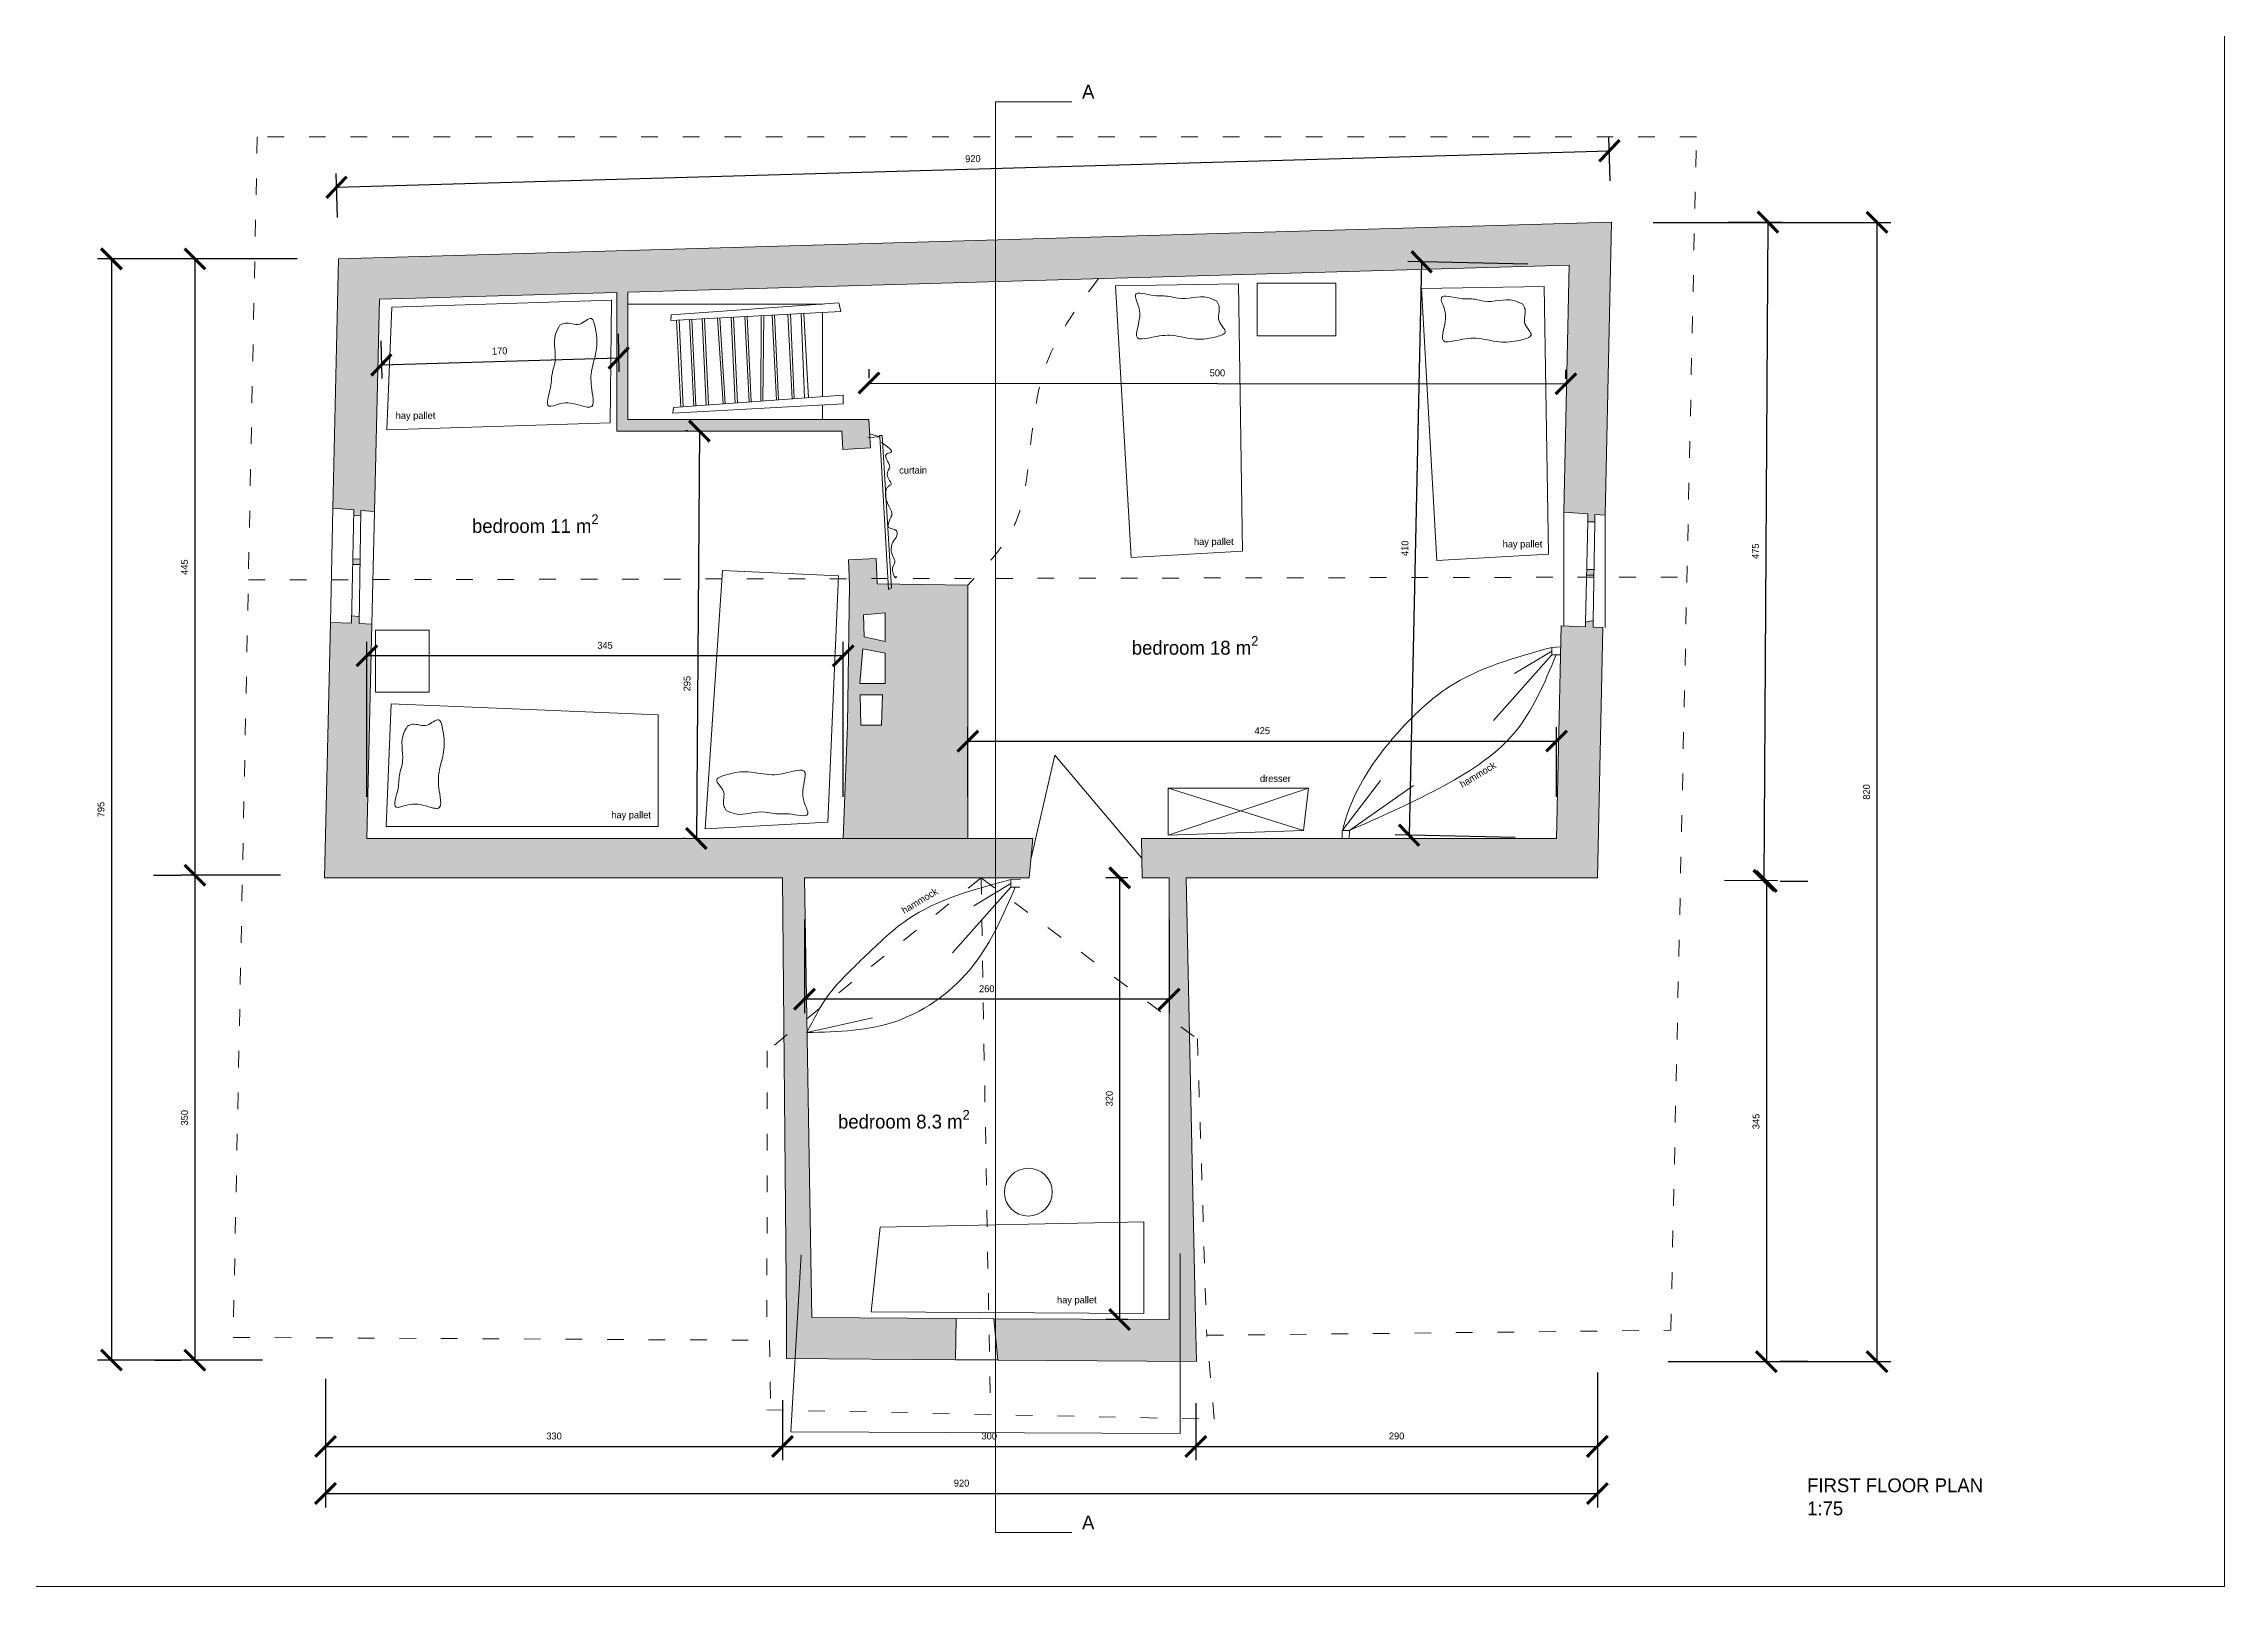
# Model space of a CAD drawing. Header units: centimetres. Extents: x 2280 to 32242, y -4577 to 2534.
# Drawn here: x 30667 to 32242, y -4085 to -2971 of the extents above; entities that cross this region are included whole.
import ezdxf

# ---------------------------------------------------------------- set-up
doc = ezdxf.new("R2010")
doc.units = ezdxf.units.CM
doc.linetypes.add('ACAD_ISO03W100', pattern=[30, 12, -18])
doc.layers.get('0').update_dxf_attribs({"lineweight": 15})
for name, color, linetype, lineweight in [('dim', 40, 'Continuous', 0), ('drzwi', 82, 'Continuous', 15), ('obiekty', 22, 'Continuous', 5), ('przerywana', 7, 'ACAD_ISO03W100', 0)]:
    doc.layers.add(name, color=color, linetype=linetype, lineweight=lineweight)
doc.styles.get("Standard").update_dxf_attribs({"font": 'cdm.shx'})
doc.dimstyles.new('mojje', dxfattribs={"dimtxt": 5, "dimasz": 15, "dimexe": 10, "dimexo": 30, "dimgap": 5, "dimtad": 1, "dimtxsty": 'Standard', "dimblk": 'ARCHTICK', "dimcen": 0, "dimadec": 0, "dimazin": 0, "dimtfac": 1, "dimtmove": 0, "dimatfit": 3, "dimldrblk": 'NONE', "dimfxl": 1, "dimarcsym": 2})

# ---------------------------------------------------------------- blocks, each defined once
blk = doc.blocks.new('_ArchTick')
at = {"color": 0, "linetype": 'ByBlock', "const_width": 0.15}
blk.add_lwpolyline([(-0.5, -0.5), (0.5, 0.5)], dxfattribs=at)
blk = doc.blocks.new('*D154')
at = {"layer": 'Defpoints', "color": 0, "transparency": 16777216}
for p in [(30880.2, -3126.3), (30716.1, -3921.3), (30855.3, -3921.3)]:
    blk.add_point(p, dxfattribs=at)
at = {"layer": 'dim', "color": 0, "lineweight": -2, "transparency": 16777216}
for p, q in [((30850.2, -3126.3), (30706.1, -3126.3)), ((30716.1, -3126.3), (30716.1, -3921.3)), ((30825.3, -3921.3), (30706.1, -3921.3))]:
    blk.add_line(p, q, dxfattribs=at)
at = {"layer": 'dim', "color": 0, "lineweight": -2, "transparency": 16777216, "xscale": 15, "yscale": 15, "zscale": 15}
for p, rotation in [((30716.1, -3126.3), 90), ((30716.1, -3921.3), 270)]:
    blk.add_blockref('_ArchTick', p, dxfattribs=dict(at, rotation=rotation))
at = {"layer": 'dim', "color": 0, "transparency": 16777216, "insert": (30708.6, -3523.8), "char_height": 5, "attachment_point": 5, "rotation": 90}
blk.add_mtext('795', dxfattribs=at)
blk = doc.blocks.new('_None')
blk = doc.blocks.new('*D155')
at = {"layer": 'Defpoints', "color": 0, "transparency": 16777216}
for p in [(30880.2, -3126.3), (30776.4, -3571.3), (30776.4, -3571.3)]:
    blk.add_point(p, dxfattribs=at)
at = {"layer": 'dim', "color": 0, "lineweight": -2, "transparency": 16777216}
for p, q in [((30850.2, -3126.3), (30766.4, -3126.3)), ((30776.4, -3126.3), (30776.4, -3571.3)), ((30746.4, -3571.3), (30766.4, -3571.3))]:
    blk.add_line(p, q, dxfattribs=at)
at = {"layer": 'dim', "color": 0, "lineweight": -2, "transparency": 16777216, "xscale": 15, "yscale": 15, "zscale": 15}
for p, rotation in [((30776.4, -3126.3), 90), ((30776.4, -3571.3), 270)]:
    blk.add_blockref('_ArchTick', p, dxfattribs=dict(at, rotation=rotation))
at = {"layer": 'dim', "color": 0, "transparency": 16777216, "insert": (30768.9, -3348.8), "char_height": 5, "attachment_point": 5, "rotation": 90}
blk.add_mtext('445', dxfattribs=at)
blk = doc.blocks.new('*D140')
at = {"layer": 'Defpoints', "color": 0, "transparency": 16777216}
for p in [(30868.2, -3571.3), (30776.4, -3921.3), (30777.5, -3921.3)]:
    blk.add_point(p, dxfattribs=at)
at = {"layer": 'dim', "color": 0, "lineweight": -2, "transparency": 16777216}
for p, q in [((30838.2, -3571.3), (30766.4, -3571.3)), ((30776.4, -3571.3), (30776.4, -3921.3)), ((30747.5, -3921.3), (30766.4, -3921.3))]:
    blk.add_line(p, q, dxfattribs=at)
at = {"layer": 'dim', "color": 0, "lineweight": -2, "transparency": 16777216, "xscale": 15, "yscale": 15, "zscale": 15}
for p, rotation in [((30776.4, -3571.3), 90), ((30776.4, -3921.3), 270)]:
    blk.add_blockref('_ArchTick', p, dxfattribs=dict(at, rotation=rotation))
at = {"layer": 'dim', "color": 0, "transparency": 16777216, "insert": (30768.9, -3746.3), "char_height": 5, "attachment_point": 5, "rotation": 90}
blk.add_mtext('350', dxfattribs=at)
blk = doc.blocks.new('*D156')
at = {"layer": 'Defpoints', "color": 0, "transparency": 16777216}
for p in [(31799.5, -3099.9), (31810.5, -3922.4), (31991.2, -3922.4)]:
    blk.add_point(p, dxfattribs=at)
at = {"layer": 'dim', "color": 0, "lineweight": -2, "transparency": 16777216}
for p, q in [((31829.5, -3099.9), (32001.2, -3099.9)), ((31991.2, -3099.9), (31991.2, -3922.4)), ((31840.5, -3922.4), (32001.2, -3922.4))]:
    blk.add_line(p, q, dxfattribs=at)
at = {"layer": 'dim', "color": 0, "lineweight": -2, "transparency": 16777216, "xscale": 15, "yscale": 15, "zscale": 15}
for p, rotation in [((31991.2, -3099.9), 90), ((31991.2, -3922.4), 270)]:
    blk.add_blockref('_ArchTick', p, dxfattribs=dict(at, rotation=rotation))
at = {"layer": 'dim', "color": 0, "transparency": 16777216, "insert": (31983.7, -3511.1), "char_height": 5, "attachment_point": 5, "rotation": 90}
blk.add_mtext('820', dxfattribs=at)
blk = doc.blocks.new('*D141')
at = {"layer": 'Defpoints', "color": 0, "transparency": 16777216}
for p in [(31854.1, -3099.3), (31851.1, -3574.6), (31909.5, -3575)]:
    blk.add_point(p, dxfattribs=at)
at = {"layer": 'dim', "color": 0, "lineweight": -2, "transparency": 16777216}
for p, q in [((31884.1, -3099.5), (31922.5, -3099.8)), ((31912.5, -3099.7), (31909.5, -3575)), ((31881.1, -3574.8), (31919.5, -3575))]:
    blk.add_line(p, q, dxfattribs=at)
at = {"layer": 'dim', "color": 0, "lineweight": -2, "transparency": 16777216, "xscale": 15, "yscale": 15, "zscale": 15}
for p, rotation in [((31912.5, -3099.7), 89.63233898951948), ((31909.5, -3575), 269.6323389895194)]:
    blk.add_blockref('_ArchTick', p, dxfattribs=dict(at, rotation=rotation))
at = {"layer": 'dim', "color": 0, "transparency": 16777216, "insert": (31903.5, -3337.3), "char_height": 5, "attachment_point": 5, "rotation": 89.6323}
blk.add_mtext('475', dxfattribs=at)
blk = doc.blocks.new('*D157')
at = {"layer": 'Defpoints', "color": 0, "transparency": 16777216}
for p in [(31798, -3048.2), (31799.5, -3099.9), (30880.2, -3126.3)]:
    blk.add_point(p, dxfattribs=at)
at = {"layer": 'dim', "color": 0, "lineweight": -2, "transparency": 16777216}
for p, q in [((31798.6, -3069.9), (31797.7, -3038.2)), ((30878.7, -3074.6), (31798, -3048.2)), ((30879.3, -3096.3), (30878.4, -3064.6))]:
    blk.add_line(p, q, dxfattribs=at)
at = {"layer": 'dim', "color": 0, "lineweight": -2, "transparency": 16777216, "xscale": 15, "yscale": 15, "zscale": 15}
for p, rotation in [((31798, -3048.2), 1.646418013730488), ((30878.7, -3074.6), 181.6464180137305)]:
    blk.add_blockref('_ArchTick', p, dxfattribs=dict(at, rotation=rotation))
at = {"layer": 'dim', "color": 0, "transparency": 16777216, "insert": (31338.3, -3053.9), "char_height": 5, "attachment_point": 5, "rotation": 1.6464}
blk.add_mtext('920', dxfattribs=at)
blk = doc.blocks.new('*D142')
at = {"layer": 'Defpoints', "color": 0, "transparency": 16777216}
for p in [(30870.8, -3904.9), (31200.8, -3920.2), (31200.8, -3983.6)]:
    blk.add_point(p, dxfattribs=at)
at = {"layer": 'dim', "color": 0, "lineweight": -2, "transparency": 16777216}
for p, q in [((30870.8, -3934.9), (30870.8, -3993.6)), ((31200.8, -3950.2), (31200.8, -3993.6)), ((30870.8, -3983.6), (31200.8, -3983.6))]:
    blk.add_line(p, q, dxfattribs=at)
at = {"layer": 'dim', "color": 0, "lineweight": -2, "transparency": 16777216, "xscale": 15, "yscale": 15, "zscale": 15, "rotation": 180}
blk.add_blockref('_ArchTick', (30870.8, -3983.6), dxfattribs=at)
at = {"layer": 'dim', "color": 0, "lineweight": -2, "transparency": 16777216, "xscale": 15, "yscale": 15, "zscale": 15}
blk.add_blockref('_ArchTick', (31200.8, -3983.6), dxfattribs=at)
at = {"layer": 'dim', "color": 0, "transparency": 16777216, "insert": (31035.8, -3976.1), "char_height": 5, "attachment_point": 5}
blk.add_mtext('330', dxfattribs=at)
blk = doc.blocks.new('*D143')
at = {"layer": 'Defpoints', "color": 0, "transparency": 16777216}
for p in [(31789.3, -3900.3), (31499.3, -3922.4), (31789.3, -3983.6)]:
    blk.add_point(p, dxfattribs=at)
at = {"layer": 'dim', "color": 0, "lineweight": -2, "transparency": 16777216}
for p, q in [((31789.3, -3930.3), (31789.3, -3993.6)), ((31499.3, -3952.4), (31499.3, -3993.6)), ((31499.3, -3983.6), (31789.3, -3983.6))]:
    blk.add_line(p, q, dxfattribs=at)
at = {"layer": 'dim', "color": 0, "lineweight": -2, "transparency": 16777216, "xscale": 15, "yscale": 15, "zscale": 15, "rotation": 180}
blk.add_blockref('_ArchTick', (31499.3, -3983.6), dxfattribs=at)
at = {"layer": 'dim', "color": 0, "lineweight": -2, "transparency": 16777216, "xscale": 15, "yscale": 15, "zscale": 15}
blk.add_blockref('_ArchTick', (31789.3, -3983.6), dxfattribs=at)
at = {"layer": 'dim', "color": 0, "transparency": 16777216, "insert": (31644.3, -3976.1), "char_height": 5, "attachment_point": 5}
blk.add_mtext('290', dxfattribs=at)
blk = doc.blocks.new('*D144')
at = {"layer": 'Defpoints', "color": 0, "transparency": 16777216}
for p in [(31200.8, -3983.6), (31499.3, -3983.6), (31499.3, -3983.6)]:
    blk.add_point(p, dxfattribs=at)
at = {"layer": 'dim', "color": 0, "lineweight": -2, "transparency": 16777216}
for p, q in [((31200.8, -3953.6), (31200.8, -3973.6)), ((31499.3, -3953.6), (31499.3, -3973.6)), ((31200.8, -3983.6), (31499.3, -3983.6))]:
    blk.add_line(p, q, dxfattribs=at)
at = {"layer": 'dim', "color": 0, "lineweight": -2, "transparency": 16777216, "xscale": 15, "yscale": 15, "zscale": 15, "rotation": 180}
blk.add_blockref('_ArchTick', (31200.8, -3983.6), dxfattribs=at)
at = {"layer": 'dim', "color": 0, "lineweight": -2, "transparency": 16777216, "xscale": 15, "yscale": 15, "zscale": 15}
blk.add_blockref('_ArchTick', (31499.3, -3983.6), dxfattribs=at)
at = {"layer": 'dim', "color": 0, "transparency": 16777216, "insert": (31350.1, -3976.1), "char_height": 5, "attachment_point": 5}
blk.add_mtext('300', dxfattribs=at)
blk = doc.blocks.new('*D145')
at = {"layer": 'Defpoints', "color": 0, "transparency": 16777216}
for p in [(31911.4, -3575.7), (31911.4, -3922.4), (31911.4, -3922.4)]:
    blk.add_point(p, dxfattribs=at)
at = {"layer": 'dim', "color": 0, "lineweight": -2, "transparency": 16777216}
for p, q in [((31911.4, -3575.7), (31911.4, -3922.4)), ((31941.4, -3575.7), (31921.4, -3575.7)), ((31941.4, -3922.4), (31921.4, -3922.4))]:
    blk.add_line(p, q, dxfattribs=at)
at = {"layer": 'dim', "color": 0, "lineweight": -2, "transparency": 16777216, "xscale": 15, "yscale": 15, "zscale": 15}
for p, rotation in [((31911.4, -3575.7), 90), ((31911.4, -3922.4), 270)]:
    blk.add_blockref('_ArchTick', p, dxfattribs=dict(at, rotation=rotation))
at = {"layer": 'dim', "color": 0, "transparency": 16777216, "insert": (31903.9, -3749), "char_height": 5, "attachment_point": 5, "rotation": 90}
blk.add_mtext('345', dxfattribs=at)
blk = doc.blocks.new('*D146')
at = {"layer": 'Defpoints', "color": 0, "transparency": 16777216}
for p in [(30870.8, -3910.5), (31789.3, -3962), (31789.3, -4017.6)]:
    blk.add_point(p, dxfattribs=at)
at = {"layer": 'dim', "color": 0, "lineweight": -2, "transparency": 16777216}
for p, q in [((30870.8, -3940.5), (30870.8, -4027.6)), ((31789.3, -3992), (31789.3, -4027.6)), ((30870.8, -4017.6), (31789.3, -4017.6))]:
    blk.add_line(p, q, dxfattribs=at)
at = {"layer": 'dim', "color": 0, "lineweight": -2, "transparency": 16777216, "xscale": 15, "yscale": 15, "zscale": 15, "rotation": 180}
blk.add_blockref('_ArchTick', (30870.8, -4017.6), dxfattribs=at)
at = {"layer": 'dim', "color": 0, "lineweight": -2, "transparency": 16777216, "xscale": 15, "yscale": 15, "zscale": 15}
blk.add_blockref('_ArchTick', (31789.3, -4017.6), dxfattribs=at)
at = {"layer": 'dim', "color": 0, "transparency": 16777216, "insert": (31330.1, -4010.1), "char_height": 5, "attachment_point": 5}
blk.add_mtext('920', dxfattribs=at)
blk = doc.blocks.new('*D158')
at = {"layer": 'Defpoints', "color": 0, "transparency": 16777216}
for p in [(30900.7, -3412.8), (30900.7, -3544.6), (31244.6, -3544.6)]:
    blk.add_point(p, dxfattribs=at)
at = {"layer": 'dim', "color": 0, "lineweight": -2, "transparency": 16777216}
for p, q in [((30900.7, -3514.6), (30900.7, -3402.8)), ((31244.6, -3412.8), (30900.7, -3412.8)), ((31244.6, -3514.6), (31244.6, -3402.8))]:
    blk.add_line(p, q, dxfattribs=at)
at = {"layer": 'dim', "color": 0, "lineweight": -2, "transparency": 16777216, "xscale": 15, "yscale": 15, "zscale": 15, "rotation": 180}
blk.add_blockref('_ArchTick', (30900.7, -3412.8), dxfattribs=at)
at = {"layer": 'dim', "color": 0, "lineweight": -2, "transparency": 16777216, "xscale": 15, "yscale": 15, "zscale": 15}
blk.add_blockref('_ArchTick', (31244.6, -3412.8), dxfattribs=at)
at = {"layer": 'dim', "color": 0, "transparency": 16777216, "insert": (31072.6, -3405.3), "char_height": 5, "attachment_point": 5}
blk.add_mtext('345', dxfattribs=at)
blk = doc.blocks.new('*D159')
at = {"layer": 'Defpoints', "color": 0, "transparency": 16777216}
for p in [(31216.6, -3573.1), (31480.1, -3573.1), (31216.6, -3660.7)]:
    blk.add_point(p, dxfattribs=at)
at = {"layer": 'dim', "color": 0, "lineweight": -2, "transparency": 16777216}
for p, q in [((31216.6, -3603.1), (31216.6, -3670.7)), ((31480.1, -3603.1), (31480.1, -3670.7)), ((31480.1, -3660.7), (31216.6, -3660.7))]:
    blk.add_line(p, q, dxfattribs=at)
at = {"layer": 'dim', "color": 0, "lineweight": -2, "transparency": 16777216, "xscale": 15, "yscale": 15, "zscale": 15, "rotation": 180}
blk.add_blockref('_ArchTick', (31216.6, -3660.7), dxfattribs=at)
at = {"layer": 'dim', "color": 0, "lineweight": -2, "transparency": 16777216, "xscale": 15, "yscale": 15, "zscale": 15}
blk.add_blockref('_ArchTick', (31480.1, -3660.7), dxfattribs=at)
at = {"layer": 'dim', "color": 0, "transparency": 16777216, "insert": (31348.3, -3653.2), "char_height": 5, "attachment_point": 5}
blk.add_mtext('260', dxfattribs=at)
blk = doc.blocks.new('*D160')
at = {"layer": 'Defpoints', "color": 0, "transparency": 16777216}
for p in [(31444.3, -3573.1), (31480.1, -3573.1), (31480.1, -3892)]:
    blk.add_point(p, dxfattribs=at)
at = {"layer": 'dim', "color": 0, "lineweight": -2, "transparency": 16777216}
for p, q in [((31450.1, -3573.1), (31434.3, -3573.1)), ((31444.3, -3892), (31444.3, -3573.1)), ((31450.1, -3892), (31434.3, -3892))]:
    blk.add_line(p, q, dxfattribs=at)
at = {"layer": 'dim', "color": 0, "lineweight": -2, "transparency": 16777216, "xscale": 15, "yscale": 15, "zscale": 15}
for p, rotation in [((31444.3, -3573.1), 90), ((31444.3, -3892), 270)]:
    blk.add_blockref('_ArchTick', p, dxfattribs=dict(at, rotation=rotation))
at = {"layer": 'dim', "color": 0, "transparency": 16777216, "insert": (31436.8, -3732.5), "char_height": 5, "attachment_point": 5, "rotation": 90}
blk.add_mtext('320', dxfattribs=at)
blk = doc.blocks.new('*D161')
at = {"layer": 'Defpoints', "color": 0, "transparency": 16777216}
for p in [(31759.9, -3474.4), (31334.6, -3544.6), (31759.9, -3544.6)]:
    blk.add_point(p, dxfattribs=at)
at = {"layer": 'dim', "color": 0, "lineweight": -2, "transparency": 16777216}
for p, q in [((31334.6, -3514.6), (31334.6, -3464.4)), ((31759.9, -3514.6), (31759.9, -3464.4)), ((31334.6, -3474.4), (31759.9, -3474.4))]:
    blk.add_line(p, q, dxfattribs=at)
at = {"layer": 'dim', "color": 0, "lineweight": -2, "transparency": 16777216, "xscale": 15, "yscale": 15, "zscale": 15, "rotation": 180}
blk.add_blockref('_ArchTick', (31334.6, -3474.4), dxfattribs=at)
at = {"layer": 'dim', "color": 0, "lineweight": -2, "transparency": 16777216, "xscale": 15, "yscale": 15, "zscale": 15}
blk.add_blockref('_ArchTick', (31759.9, -3474.4), dxfattribs=at)
at = {"layer": 'dim', "color": 0, "transparency": 16777216, "insert": (31547.3, -3466.9), "char_height": 5, "attachment_point": 5}
blk.add_mtext('425', dxfattribs=at)
blk = doc.blocks.new('*D162')
at = {"layer": 'Defpoints', "color": 0, "transparency": 16777216}
for p in [(31769, -3130.7), (31653.3, -3542.3), (31759.9, -3544.6)]:
    blk.add_point(p, dxfattribs=at)
at = {"layer": 'dim', "color": 0, "lineweight": -2, "transparency": 16777216}
for p, q in [((31739, -3130.1), (31652.4, -3128.2)), ((31662.4, -3128.4), (31653.3, -3542.3)), ((31729.9, -3544), (31643.3, -3542.1))]:
    blk.add_line(p, q, dxfattribs=at)
at = {"layer": 'dim', "color": 0, "lineweight": -2, "transparency": 16777216, "xscale": 15, "yscale": 15, "zscale": 15}
for p, rotation in [((31662.4, -3128.4), 88.7400585397025), ((31653.3, -3542.3), 268.7400585397025)]:
    blk.add_blockref('_ArchTick', p, dxfattribs=dict(at, rotation=rotation))
at = {"layer": 'dim', "color": 0, "transparency": 16777216, "insert": (31650.3, -3335.2), "char_height": 5, "attachment_point": 5, "rotation": 88.7401}
blk.add_mtext('410', dxfattribs=at)
blk = doc.blocks.new('*D163')
at = {"layer": 'Defpoints', "color": 0, "transparency": 16777216}
for p in [(31766.6, -3216.4), (31263.2, -3242.3), (31766.5, -3242.9)]:
    blk.add_point(p, dxfattribs=at)
at = {"layer": 'dim', "color": 0, "lineweight": -2, "transparency": 16777216}
for p, q in [((31263.3, -3212.3), (31263.3, -3205.9)), ((31766.6, -3212.9), (31766.6, -3206.4)), ((31263.3, -3215.9), (31766.6, -3216.4))]:
    blk.add_line(p, q, dxfattribs=at)
at = {"layer": 'dim', "color": 0, "lineweight": -2, "transparency": 16777216, "xscale": 15, "yscale": 15, "zscale": 15}
for p, rotation in [((31263.3, -3215.9), 179.9371407600286), ((31766.6, -3216.4), 359.9371407600287)]:
    blk.add_blockref('_ArchTick', p, dxfattribs=dict(at, rotation=rotation))
at = {"layer": 'dim', "color": 0, "transparency": 16777216, "insert": (31514.9, -3208.6), "char_height": 5, "attachment_point": 5, "rotation": 359.9371}
blk.add_mtext('500', dxfattribs=at)
blk = doc.blocks.new('*D164')
at = {"layer": 'Defpoints', "color": 0, "transparency": 16777216}
for p in [(30909.7, -3155.4), (31081.1, -3150.5), (31082.5, -3197.8)]:
    blk.add_point(p, dxfattribs=at)
at = {"layer": 'dim', "color": 0, "lineweight": -2, "transparency": 16777216}
for p, q in [((31082, -3180.5), (31082.7, -3207.8)), ((30910.6, -3185.4), (30911.4, -3212.7)), ((30911.1, -3202.8), (31082.5, -3197.8))]:
    blk.add_line(p, q, dxfattribs=at)
at = {"layer": 'dim', "color": 0, "lineweight": -2, "transparency": 16777216, "xscale": 15, "yscale": 15, "zscale": 15}
for p, rotation in [((30911.1, -3202.8), 181.6464180137304), ((31082.5, -3197.8), 1.646418013730437)]:
    blk.add_blockref('_ArchTick', p, dxfattribs=dict(at, rotation=rotation))
at = {"layer": 'dim', "color": 0, "transparency": 16777216, "insert": (30996.5, -3192.8), "char_height": 5, "attachment_point": 5, "rotation": 1.6464}
blk.add_mtext('170', dxfattribs=at)
blk = doc.blocks.new('*D165')
at = {"layer": 'Defpoints', "color": 0, "transparency": 16777216}
for p in [(31162.4, -3250.7), (31138.6, -3544.7), (31160.2, -3544.8)]:
    blk.add_point(p, dxfattribs=at)
at = {"layer": 'dim', "color": 0, "lineweight": -2, "transparency": 16777216}
for p, q in [((31132.4, -3250.5), (31130.8, -3250.5)), ((31140.8, -3250.6), (31138.6, -3544.7)), ((31130.2, -3544.6), (31128.6, -3544.6))]:
    blk.add_line(p, q, dxfattribs=at)
at = {"layer": 'dim', "color": 0, "lineweight": -2, "transparency": 16777216, "xscale": 15, "yscale": 15, "zscale": 15}
for p, rotation in [((31140.8, -3250.6), 89.57022174610346), ((31138.6, -3544.7), 269.5702217461035)]:
    blk.add_blockref('_ArchTick', p, dxfattribs=dict(at, rotation=rotation))
at = {"layer": 'dim', "color": 0, "transparency": 16777216, "insert": (31131.9, -3432.9), "char_height": 5, "attachment_point": 5, "rotation": 89.5702}
blk.add_mtext('295', dxfattribs=at)

msp = doc.modelspace()

# ---------------------------------------------------------------- hatches: boundary and pattern name
h = msp.add_hatch(color=256)
h.dxf.hatch_style = 1
h.paths.add_polyline_path([(31793.205, -3392.45), (31786.173, -3392.145), (31786.249, -3387.351), (31780.736, -3388.437), (31780.66, -3391.905), (31763.277, -3391.15), (31759.901, -3544.62), (31460.112, -3544.62), (31460.458, -3573.079), (31480.08, -3573.079), (31480.08, -3891.951), (31353.427, -3891.386), (31356.22, -3921.328), (31499.73, -3922.395), (31499.046, -3892.036), (31492.3, -3573.079), (31789.331, -3573.079)])
h.paths.add_polyline_path([(31326.255, -3891.184), (31221.903, -3890.572), (31216.56, -3573.079), (31379.053, -3573.079), (31381.642, -3544.62), (30900.659, -3544.62), (30904.256, -3390.019), (30895.046, -3389.619), (30895.129, -3384.399), (30889.622, -3383.959), (30889.504, -3389.378), (30874.228, -3388.715), (30870.05, -3573.079), (31200.841, -3573.079), (31203.633, -3890.465), (31203.633, -3920.193), (31325.632, -3921.1)])
h.paths.add_polyline_path([(31769.004, -3130.739), (31765.082, -3309.07), (31782.443, -3310.419), (31782.318, -3316.129), (31787.376, -3316.199), (31787.462, -3310.81), (31794.943, -3311.391), (31799.479, -3099.851), (30880.175, -3126.274), (30876.097, -3306.256), (30891.296, -3307.438), (30891.205, -3311.61), (30896.281, -3311.68), (30896.342, -3307.83), (30906.151, -3308.593), (30909.714, -3155.438), (31081.091, -3150.512), (31081.105, -3250.718), (31243.626, -3250.718), (31244.293, -3263.819), (31264.265, -3262.754), (31263.223, -3242.32), (31089.022, -3242.32), (31089.009, -3150.284)])
h.paths.add_polyline_path([(30895.784, -3343.06), (30890.52, -3342.898), (30890.431, -3347.006), (30895.722, -3347.006)])
h.paths.add_polyline_path([(31334.647, -3361.854), (31269.264, -3360.836), (31268.334, -3342.589), (31248.363, -3343.654), (31249.29, -3361.854), (31247.683, -3462.351), (31244.634, -3544.62), (31334.647, -3544.62)])
h.paths.add_polyline_path([(31272.168, -3462.806), (31257.255, -3462.806), (31256.95, -3440.909), (31273.081, -3440.909)], flags=16)
h.paths.add_polyline_path([(31274.907, -3432.698), (31256.646, -3432.698), (31258.776, -3407.761), (31274.907, -3410.802)], flags=16)
h.paths.add_polyline_path([(31274.907, -3402.591), (31259.689, -3399.245), (31259.385, -3383.127), (31274.907, -3381.911)], flags=16)
h.paths.add_polyline_path([(31786.792, -3350.57), (31781.634, -3350.412), (31781.537, -3354.517), (31786.726, -3354.517)])

# ---------------------------------------------------------------- linework, layer by layer
for p, q in [((31081.091, -3150.512), (31081.105, -3250.718)), ((31089.009, -3150.284), (31089.022, -3242.32)), ((31120.125, -3170.815), (31243.001, -3164.199)), ((31241.45, -3157.989), (31120.402, -3166.785)), ((31214.257, -3165.747), (31216.766, -3226.754)), ((31219.468, -3226.561), (31216.288, -3165.637)), ((31243.001, -3164.199), (31241.45, -3157.989)), ((31120.402, -3166.785), (31120.125, -3170.815)), ((31124.303, -3170.59), (31127.419, -3233.165)), ((31128.965, -3233.054), (31126.09, -3170.494)), ((31133.554, -3170.092), (31136.661, -3232.502)), ((31138.211, -3232.391), (31135.344, -3169.995)), ((31142.673, -3169.601), (31145.772, -3231.848)), ((31147.321, -3231.737), (31144.461, -3169.505)), ((31153.762, -3169.004), (31157.919, -3230.977)), ((31159.47, -3230.865), (31155.553, -3168.907)), ((31163.622, -3168.473), (31166.703, -3230.346)), ((31168.258, -3230.235), (31165.416, -3168.376)), ((31173.568, -3167.937), (31176.64, -3229.634)), ((31178.192, -3229.522), (31175.358, -3167.841)), ((31185.489, -3167.296), (31185.039, -3229.031)), ((31186.598, -3228.919), (31187.285, -3167.199)), ((31193.318, -3166.874), (31196.372, -3228.218)), ((31197.93, -3228.106), (31195.112, -3166.778)), ((31204.674, -3166.263), (31207.718, -3227.404)), ((31209.273, -3227.292), (31206.465, -3166.166)), ((31244.577, -3224.759), (31121.978, -3233.556)), ((31244.577, -3230.969), (31244.577, -3224.759)), ((31089.022, -3242.32), (31263.223, -3242.32)), ((31121.701, -3237.585), (31244.577, -3230.969)), ((31121.978, -3233.556), (31121.701, -3237.585)), ((31243.197, -3242.32), (31229.58, -3242.32)), ((31263.223, -3242.32), (31264.265, -3262.754)), ((31081.105, -3250.718), (31243.626, -3250.718)), ((31243.626, -3250.718), (31244.293, -3263.819)), ((31244.293, -3263.819), (31264.265, -3262.754)), ((30876.097, -3306.256), (30891.296, -3307.438)), ((30896.342, -3307.83), (30906.151, -3308.593)), ((31765.082, -3309.07), (31782.443, -3310.419)), ((31782.443, -3310.419), (31782.318, -3316.129)), ((31782.318, -3316.129), (31787.376, -3316.199)), ((31787.462, -3310.81), (31787.376, -3316.199)), ((31787.462, -3310.81), (31794.943, -3311.391)), ((31248.363, -3343.654), (31268.334, -3342.589)), ((31248.363, -3343.654), (31249.29, -3361.854)), ((31268.334, -3342.589), (31269.264, -3360.836)), ((31247.683, -3462.351), (31249.29, -3361.854)), ((31269.264, -3360.836), (31334.647, -3361.854)), ((31334.647, -3361.854), (31334.647, -3544.62)), ((31274.907, -3381.911), (31259.385, -3383.127)), ((31259.385, -3383.127), (31259.689, -3399.245)), ((31274.907, -3402.591), (31274.907, -3381.911)), ((30874.228, -3388.715), (30889.504, -3389.378)), ((30895.046, -3389.619), (30904.256, -3390.019)), ((31259.689, -3399.245), (31274.907, -3402.591)), ((31763.277, -3391.15), (31780.66, -3391.905)), ((31780.736, -3388.437), (31780.66, -3391.905)), ((31786.249, -3387.351), (31780.736, -3388.437)), ((31786.173, -3392.145), (31786.249, -3387.351)), ((31786.173, -3392.145), (31793.205, -3392.45)), ((31258.776, -3407.761), (31256.646, -3432.698)), ((31274.907, -3410.802), (31258.776, -3407.761)), ((31274.907, -3432.698), (31274.907, -3410.802)), ((31256.646, -3432.698), (31274.907, -3432.698)), ((31256.95, -3440.909), (31273.081, -3440.909)), ((31257.255, -3462.806), (31256.95, -3440.909)), ((31273.081, -3440.909), (31272.168, -3462.806)), ((31244.634, -3544.62), (31247.666, -3462.806)), ((31272.168, -3462.806), (31257.255, -3462.806)), ((30900.659, -3544.62), (31381.642, -3544.62)), ((31381.642, -3544.62), (31379.053, -3573.079)), ((31460.112, -3544.62), (31759.901, -3544.62)), ((31460.112, -3544.62), (31460.458, -3573.079)), ((30870.05, -3573.079), (31200.841, -3573.079)), ((31203.633, -3890.465), (31200.841, -3573.079)), ((31216.56, -3573.079), (31379.053, -3573.079)), ((31216.56, -3573.079), (31221.903, -3890.572)), ((31460.458, -3573.079), (31480.08, -3573.079)), ((31480.08, -3573.079), (31480.08, -3891.951)), ((31492.3, -3573.079), (31789.331, -3573.079)), ((31499.046, -3892.036), (31492.3, -3573.079)), ((31203.633, -3890.465), (31203.373, -3890.464)), ((31203.633, -3920.193), (31203.633, -3890.465)), ((31326.255, -3891.184), (31221.903, -3890.572)), ((31326.255, -3891.184), (31325.632, -3921.1)), ((31480.08, -3891.951), (31353.427, -3891.386)), ((31353.427, -3891.386), (31356.22, -3921.328)), ((31499.73, -3922.395), (31499.046, -3892.036)), ((31325.632, -3921.1), (31203.633, -3920.193)), ((31499.73, -3922.395), (31356.22, -3921.328))]:
    msp.add_line(p, q)
for points in [[(31794.943, -3311.391), (31799.479, -3099.851), (30880.175, -3126.274), (30876.097, -3306.256)], [(31765.082, -3309.07), (31769.004, -3130.739), (31089.009, -3150.284)], [(31081.091, -3150.512), (30909.714, -3155.438), (30906.151, -3308.593)], [(30874.228, -3388.715), (30870.05, -3573.079)], [(30904.256, -3390.019), (30900.659, -3544.62)], [(31759.901, -3544.62), (31763.277, -3391.15)], [(31789.331, -3573.079), (31793.205, -3392.45)]]:
    msp.add_lwpolyline(points)
at = {"layer": 'dim'}
for p, q in [((31354.645, -3012.855), (31354.645, -4045.754)), ((31354.645, -3012.855), (31409.719, -3012.855)), ((30891.296, -3307.438), (30889.504, -3389.378)), ((30891.205, -3311.61), (30896.281, -3311.68)), ((30896.342, -3307.83), (30895.046, -3389.619)), ((31782.443, -3316.131), (31780.736, -3388.437)), ((31787.371, -3316.199), (31786.173, -3387.366)), ((30890.431, -3347.006), (30895.722, -3347.006)), ((30890.52, -3342.898), (30895.784, -3343.06)), ((31781.478, -3354.517), (31786.769, -3354.517)), ((31781.568, -3350.41), (31786.832, -3350.572)), ((31277.394, -3364.961), (31279.535, -3363.772)), ((30889.622, -3383.959), (30895.129, -3384.399)), ((31780.736, -3388.437), (31786.249, -3387.351)), ((31214.256, -3845.182), (31206.71, -3973.069)), ((31487.929, -3974.293), (31487.929, -3844.395)), ((31206.71, -3973.069), (31487.929, -3974.293)), ((31354.645, -4045.754), (31409.719, -4045.754))]:
    msp.add_line(p, q, dxfattribs=at)
msp.add_lwpolyline([(29092.147, -1857.126), (29092.147, -4084.626), (32242.147, -4084.626), (32242.147, -1857.126)], close=True, dxfattribs=at)
at = {"layer": 'drzwi'}
for p, q in [((31380.347, -3558.85), (31397.379, -3484.525)), ((31397.379, -3484.525), (31460.285, -3558.85))]:
    msp.add_line(p, q, dxfattribs=at)
at = {"layer": 'obiekty'}
for p, q in [((31530.06, -3144.202), (31441.372, -3145.643)), ((31441.372, -3145.643), (31452.532, -3341.896)), ((31533.044, -3337.318), (31530.06, -3144.202)), ((31750.982, -3146.314), (31662.294, -3147.756)), ((31662.294, -3147.756), (31673.453, -3344.008)), ((31753.966, -3339.43), (31750.982, -3146.314)), ((30918.518, -3161.098), (30914.922, -3249.725)), ((31077.21, -3155.957), (30918.518, -3161.098)), ((31076.416, -3244.641), (31077.21, -3155.957)), ((30914.922, -3249.725), (31076.416, -3244.641)), ((31262.372, -3255.305), (31271.024, -3254.82)), ((31263.744, -3252.537), (31271.024, -3254.82)), ((31272.837, -3253.736), (31270.961, -3253.736)), ((31270.961, -3253.736), (31271.024, -3254.82)), ((31271.024, -3254.82), (31277.394, -3364.961)), ((31279.535, -3363.772), (31272.837, -3253.736)), ((30876.097, -3306.256), (30874.228, -3388.715)), ((30906.151, -3308.593), (30904.256, -3390.019)), ((31765.082, -3309.07), (31765.082, -3391.228)), ((31794.943, -3311.391), (31794.943, -3392.45)), ((31452.532, -3341.896), (31533.044, -3337.318)), ((31157.431, -3351.289), (31145.007, -3537.683)), ((31241.193, -3355.008), (31157.431, -3351.289)), ((31673.453, -3344.008), (31753.966, -3339.43)), ((31233.585, -3533.041), (31241.193, -3355.008)), ((31756.301, -3412.162), (31714.183, -3459.63)), ((31756.301, -3409.471), (31729.55, -3425.599)), ((31763.277, -3406.366), (31756.301, -3406.78)), ((31756.301, -3406.78), (31756.301, -3412.162)), ((31756.301, -3412.162), (31762.815, -3412.162)), ((30918.062, -3447.433), (30914.467, -3536.06)), ((31111.036, -3455.417), (30918.062, -3447.433)), ((31111.036, -3536.06), (31111.036, -3455.417)), ((31479.374, -3542.357), (31479.374, -3508.375)), ((31479.374, -3508.375), (31580.601, -3508.413)), ((31577.025, -3538.958), (31479.374, -3508.375)), ((31479.374, -3542.357), (31580.601, -3508.413)), ((31580.601, -3508.413), (31577.025, -3538.958)), ((31605.368, -3538.48), (31632.779, -3502.79)), ((31610.352, -3538.895), (31656.453, -3506.525)), ((30914.467, -3536.06), (31111.036, -3536.06)), ((31145.007, -3537.683), (31233.585, -3533.041)), ((31577.025, -3538.958), (31479.374, -3542.357)), ((31610.352, -3538.895), (31604.953, -3538.895)), ((31604.953, -3538.895), (31604.953, -3544.62)), ((31610.007, -3544.62), (31610.352, -3538.895)), ((31372.603, -3574.001), (31365.627, -3574.415)), ((31365.627, -3574.415), (31365.627, -3579.797)), ((31365.627, -3579.797), (31323.509, -3627.264)), ((31365.627, -3577.106), (31338.876, -3593.234)), ((31365.627, -3579.797), (31372.141, -3579.797)), ((31218.441, -3684.822), (31265.779, -3674.159)), ((31264.814, -3886.534), (31271.204, -3825.244)), ((31271.204, -3825.244), (31461.653, -3821.344)), ((31461.653, -3821.344), (31461.653, -3887.579)), ((31461.653, -3887.579), (31264.814, -3886.534)), ((31326.255, -3891.184), (31353.427, -3891.386)), ((31325.632, -3921.1), (31356.199, -3921.1))]:
    msp.add_line(p, q, dxfattribs=at)
for points in [[(31543.709, -3143.702), (31600.371, -3143.702), (31600.371, -3181.743), (31543.709, -3181.743)], [(30906.923, -3439.087), (30945.542, -3439.087), (30945.542, -3394.392), (30906.923, -3394.392)]]:
    msp.add_lwpolyline(points, close=True, dxfattribs=at)
for points in [[(31229.58, -3231.777), (31229.58, -3242.32), (31089.022, -3242.32), (31089.022, -3158.992), (31229.58, -3158.992)], [(31229.58, -3164.922), (31229.58, -3225.835)]]:
    msp.add_lwpolyline(points, dxfattribs=at)
msp.add_circle((31378.309, -3800.018), 17.283, dxfattribs=at)
for points in [[(31514.501, -3156.893), (31507.91, -3154.127), (31486.447, -3154.719), (31480.092, -3153.353), (31469.229, -3152.714), (31455.707, -3152.227), (31457.707, -3159.808), (31457.346, -3175.532), (31457.156, -3183.238), (31464.856, -3183.428), (31480.591, -3181.434), (31497.531, -3184.083), (31512.989, -3182.733), (31520.475, -3179.166), (31516.093, -3171.093), (31516.123, -3160.569), (31514.501, -3156.893)], [(31735.423, -3159.005), (31728.832, -3156.239), (31707.369, -3156.831), (31701.014, -3155.465), (31690.151, -3154.827), (31676.628, -3154.339), (31678.629, -3161.921), (31678.267, -3177.645), (31678.078, -3185.35), (31685.778, -3185.541), (31701.513, -3183.547), (31718.453, -3186.195), (31733.911, -3184.845), (31741.397, -3181.279), (31737.015, -3173.205), (31737.044, -3162.682), (31735.423, -3159.005)], [(31040.044, -3174.096), (31036.908, -3180.519), (31036.281, -3201.981), (31034.556, -3208.248), (31033.302, -3219.058), (31032.048, -3232.53), (31039.73, -3230.964), (31055.409, -3232.217), (31063.091, -3232.844), (31063.718, -3225.167), (31062.621, -3209.345), (31066.227, -3192.582), (31065.756, -3177.072), (31062.621, -3169.396), (31054.311, -3173.312), (31043.807, -3172.686), (31040.044, -3174.096)], [(31272.2, -3258.851), (31278.84, -3266.015), (31275.784, -3267.174), (31276.627, -3272.336), (31278.208, -3276.656), (31276.838, -3279.711), (31277.47, -3285.4), (31279.262, -3288.876), (31277.154, -3290.562), (31275.889, -3292.353), (31276.899, -3303.373), (31279.867, -3310.116), (31277.708, -3315.779), (31277.438, -3320.095), (31282.835, -3322.252), (31283.375, -3326.028), (31280.406, -3330.883), (31279.327, -3335.467), (31280.406, -3340.861), (31282.026, -3344.907), (31280.137, -3351.379), (31282.835, -3356.504), (31282.835, -3355.425)], [(31756.301, -3406.78), (31681.788, -3435.559), (31648.146, -3465.025), (31606.72, -3533.321), (31605.368, -3538.48)], [(31610.352, -3538.895), (31674.727, -3508.6), (31729.135, -3468.76), (31759.558, -3412.162)], [(30929.849, -3463.687), (30926.714, -3470.11), (30926.087, -3491.573), (30924.362, -3497.839), (30923.108, -3508.649), (30921.853, -3522.122), (30929.536, -3520.555), (30945.214, -3521.809), (30952.897, -3522.435), (30953.524, -3514.759), (30952.426, -3498.936), (30956.032, -3482.173), (30955.562, -3466.664), (30952.426, -3458.987), (30944.117, -3462.904), (30933.612, -3462.277), (30929.849, -3463.687)], [(31160.098, -3524.439), (31166.784, -3526.965), (31188.213, -3525.598), (31194.612, -3526.734), (31205.491, -3526.98), (31219.023, -3526.979), (31216.75, -3519.475), (31216.544, -3503.748), (31216.455, -3496.041), (31208.753, -3496.129), (31193.1, -3498.689), (31176.075, -3496.654), (31160.676, -3498.561), (31153.324, -3502.395), (31157.994, -3510.306), (31158.345, -3520.823), (31160.098, -3524.439)], [(31365.627, -3574.415), (31291.114, -3603.194), (31257.473, -3632.659), (31233.501, -3658.411), (31218.441, -3684.822)], [(31218.441, -3684.822), (31284.053, -3676.234), (31338.461, -3636.394), (31368.884, -3579.797)]]:
    msp.add_spline(points, degree=3, dxfattribs=at)
at = {"layer": 'przerywana'}
for p, q in [((30815.066, -3358.015), (31854.001, -3355.951)), ((31344.188, -3573.079), (31189.791, -3697.981)), ((31344.188, -3573.079), (31500.462, -3689.452)), ((31344.188, -3573.079), (31350.983, -3960.591)), ((31189.791, -3697.981), (31189.532, -3890.464)), ((31500.462, -3689.452), (31507.209, -3903.381)), ((31512.539, -3963.934), (31507.209, -3903.381)), ((31191.389, -3906.94), (31192.274, -3958.217)), ((31189.427, -3957.249), (31512.539, -3963.934))]:
    msp.add_line(p, q, dxfattribs=at)
for points in [[(31507.209, -3903.381), (31842.34, -3899.778), (31860.818, -3038.063), (30821.482, -3038.159), (30804.096, -3904.891)], [(30804.096, -3904.891), (31191.39, -3907.003), (31191.39, -3907.003)]]:
    msp.add_lwpolyline(points, dxfattribs=at)
msp.add_spline([(31429.007, -3140.512), (31392.147, -3200.082), (31378.611, -3272.693), (31368.637, -3317.541), (31334.647, -3361.854)], degree=3, dxfattribs=at)

# ---------------------------------------------------------------- texts
at = {"layer": 'dim', "attachment_point": 1}
for s, width, insert, char_height in [('\\A1;{\\Fcdm_nc|c238;A }', 162.01845, (31417.136, -3000.593), 10), ('\\A1;{\\Fcdm_nc|c238;hay pallet }', 132.49912, (30921.428, -3236.801), 5), ('\\A1;{\\Fcdm_nc|c238;curtain}', 132.49912, (31285.043, -3276.305), 5), ('\\A1;{\\Fcdm_nc|c238;bedroom 11 m\\H0.7x;\\S2^ ;}', 134.59706, (30976.533, -3310.749), 10), ('\\A1;{\\Fcdm_nc|c238;hay pallet }', 132.49912, (31497.963, -3327.863), 5), ('\\A1;{\\Fcdm_nc|c238;hay pallet }', 132.49912, (31720.9, -3329.583), 5), ('\\A1;{\\Fcdm_nc|c238;bedroom 18 m\\H0.7x;\\S2^ ;}', 134.59706, (31453.037, -3398.618), 10), ('\\A1;{\\Fcdm_nc|c238;dresser}', 132.49912, (31545.633, -3498.877), 5), ('\\A1;{\\Fcdm_nc|c238;hay pallet }', 132.49912, (31077.13, -3525.171), 5), ('\\A1;{\\Fcdm_nc|c238;bedroom 8.3 m\\H0.7x;\\S2^ ;}', 98.31381, (31240.883, -3740.7), 10), ('\\A1;{\\Fcdm_nc|c238;hay pallet }', 132.49912, (31399.045, -3875.258), 5), ('\\A1;{\\Fcdm_nc|c238;FIRST FLOOR PLAN\\P1:75 }', 162.01845, (31940.786, -4006.671), 10), ('\\A1;{\\Fcdm_nc|c238;A }', 162.01845, (31417.136, -4033.492), 10)]:
    msp.add_mtext_dynamic_manual_height_columns(s, width=width, gutter_width=12.5, heights=[0], dxfattribs=dict(at, insert=insert, char_height=char_height))
at = {"layer": 'dim', "char_height": 5, "attachment_point": 1, "rotation": 31.243932}
for insert in [(31689.221, -3504.017), (31286.134, -3595.069)]:
    msp.add_mtext_dynamic_manual_height_columns('\\A1;{\\Fcdm_nc|c238;hammock}', width=132.49912, gutter_width=12.5, heights=[0], dxfattribs=dict(at, insert=insert))

# ---------------------------------------------------------------- dimensions: what is measured, and where the dimension line sits
at = {"layer": 'dim'}
for base, p1, p2, angle, text, picture, middle in [((31797.995, -3048.214), (30880.175, -3126.274), (31799.479, -3099.851), 1.646418, '920', '*D157', (31338.535, -3061.42)), ((31138.584, -3544.681), (31162.365, -3250.718), (31160.159, -3544.843), 269.570222, '295', '*D165', (31139.422, -3432.946))]:
    dim = msp.add_linear_dim(base=base, p1=p1, p2=p2, angle=angle, text=text, dimstyle='mojje', dxfattribs=at)
    dim.commit()
    dim.dimension.update_dxf_attribs({"geometry": picture, "text_midpoint": middle, "dimtype": 161})
for base, p1, p2, text, picture, middle in [((31991.218, -3922.395), (31799.479, -3099.851), (31810.477, -3922.395), '820', '*D156', (31983.718, -3511.123)), ((31444.313, -3573.079), (31480.08, -3891.951), (31480.08, -3573.079), '320', '*D160', (31436.813, -3732.515)), ((31911.444, -3922.395), (31911.444, -3575.697), (31911.444, -3922.395), '345', '*D145', (31903.944, -3749.046))]:
    dim = msp.add_linear_dim(base=base, p1=p1, p2=p2, angle=90, text=text, dimstyle='mojje', dxfattribs=at)
    dim.commit()
    dim.dimension.update_dxf_attribs({"geometry": picture, "text_midpoint": middle})
for p1, p2, distance, text, picture, middle in [((31854.102, -3099.349), (31851.052, -3574.591), 58.449, '475', '*D141', (31903.525, -3337.297)), ((31769.004, -3130.739), (31759.901, -3544.62), -106.632, '410', '*D162', (31650.348, -3335.17)), ((30909.714, -3155.438), (31081.091, -3150.512), -47.335, '170', '*D164', (30996.547, -3192.794)), ((31263.223, -3242.32), (31766.538, -3242.872), 26.448, '500', '*D163', (31514.918, -3208.648))]:
    dim = msp.add_aligned_dim(p1=p1, p2=p2, distance=distance, text=text, dimstyle='mojje', dxfattribs=at)
    dim.commit()
    dim.dimension.update_dxf_attribs({"geometry": picture, "text_midpoint": middle})
for base, p1, p2, picture, middle in [((30716.085, -3921.271), (30880.175, -3126.274), (30855.278, -3921.271), '*D154', (30708.585, -3523.773)), ((30776.394, -3571.273), (30880.175, -3126.274), (30776.394, -3571.273), '*D155', (30768.894, -3348.774)), ((30776.394, -3921.271), (30868.191, -3571.273), (30777.472, -3921.271), '*D140', (30768.894, -3746.272))]:
    dim = msp.add_linear_dim(base=base, p1=p1, p2=p2, angle=90, dimstyle='mojje', dxfattribs=at)
    dim.commit()
    dim.dimension.update_dxf_attribs({"geometry": picture, "text_midpoint": middle})
for base, p1, p2, text, picture, middle in [((30900.659, -3412.818), (31244.634, -3544.62), (30900.659, -3544.62), '345', '*D158', (31072.646, -3405.318)), ((31759.901, -3474.444), (31334.647, -3544.62), (31759.901, -3544.62), '425', '*D161', (31547.274, -3466.944)), ((31216.56, -3660.685), (31480.08, -3573.079), (31216.56, -3573.079), '260', '*D159', (31348.32, -3653.185)), ((31789.331, -4017.633), (30870.823, -3910.458), (31789.331, -3961.996), '920', '*D146', (31330.077, -4010.133)), ((31499.33, -3983.645), (31200.841, -3983.645), (31499.33, -3983.645), '300', '*D144', (31350.086, -3976.145))]:
    dim = msp.add_linear_dim(base=base, p1=p1, p2=p2, text=text, dimstyle='mojje', dxfattribs=at)
    dim.commit()
    dim.dimension.update_dxf_attribs({"geometry": picture, "text_midpoint": middle})
for base, p1, p2, picture, middle in [((31200.841, -3983.645), (30870.844, -3904.885), (31200.841, -3920.193), '*D142', (31035.843, -3976.145)), ((31789.331, -3983.645), (31499.33, -3922.392), (31789.331, -3900.348), '*D143', (31644.331, -3976.145))]:
    dim = msp.add_linear_dim(base=base, p1=p1, p2=p2, dimstyle='mojje', dxfattribs=at)
    dim.commit()
    dim.dimension.update_dxf_attribs({"geometry": picture, "text_midpoint": middle})

doc.saveas('drawing.dxf')
